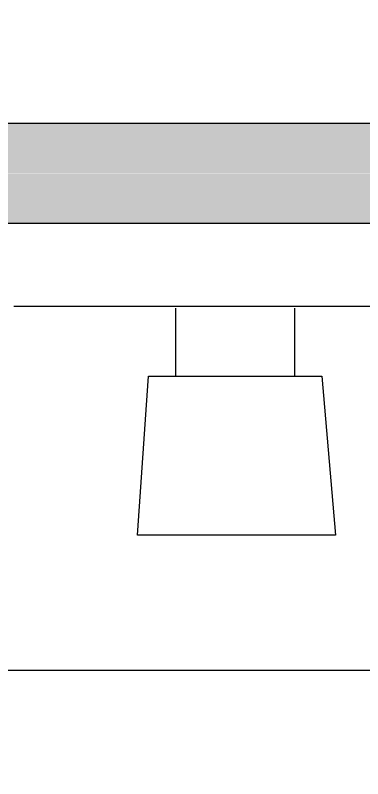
# Model space of a CAD drawing. Header units: metres. Extents: x -0.9 to 62, y -37.3 to 60.
# Drawn here: x 42.032 to 42.1194, y 59.0532 to 59.245 of the extents above; entities that cross this region are included whole.
import ezdxf

# ---------------------------------------------------------------- set-up
doc = ezdxf.new("R2010")
doc.units = ezdxf.units.M
for name, color, linetype, lineweight in [('A-ANNO-DIMS', 7, 'Continuous', 5), ('A-ANNO-DIMS-25', 7, 'Continuous', 5), ('ARQ-PAR', 7, 'Continuous', 5), ('ARQ-SAN', 7, 'Continuous', 5), ('KIRYA - PISO', 7, 'Continuous', 5), ('P-PIPE', 7, 'Continuous', 5)]:
    doc.layers.add(name, color=color, linetype=linetype, lineweight=lineweight)
doc.layers.add('ARQ_1100_BASE_TÉRREO_GARAGEM_dwg', color=7, linetype='Continuous', lineweight=5, true_color=0x767676)
doc.styles.add('Arial_2', font='arial.ttf', dxfattribs={"height": 0.075})
doc.dimstyles.new('Diagonal_-_2_mm_Arial_-_PRETO', dxfattribs={"dimscale": 0.3048, "dimtxt": 0.07651945499677275, "dimasz": 0.2460629921259842, "dimexe": 0.1968503937007874, "dimexo": 0.1230314960629921, "dimgap": 0.04101049868766404, "dimtad": 1, "dimrnd": 0.01, "dimzin": 0, "dimdsep": 46, "dimtxsty": 'Arial_2', "dimblk1": 'OBLIQUE', "dimblk2": 'OBLIQUE', "dimsah": 1, "dimcen": 0.09, "dimdle": 0.1968503937007874, "dimazin": 0, "dimtfac": 1, "dimtdec": 4, "dimtix": 1, "dimtmove": 0, "dimatfit": 3, "dimfxl": 1, "dimtvp": 1, "dimtolj": 1, "dimtzin": 0, "dimarcsym": 2})

# ---------------------------------------------------------------- blocks, each defined once
blk = doc.blocks.new('ARQ_1100_BASE_TÉRREO_GARAGEM_dwg_CHUVEIRO-3723939-TÉRREO - 02')
at = {"layer": 'ARQ-SAN', "color": 253, "true_color": 0xaaaaaa}
for p, q in [((-8578.801965466908, 17789.54456310714), (-8578.819058528354, 17789.54456310714)), ((-8578.801965466908, 17789.51456310714), (-8578.819058528354, 17789.51456310714)), ((-8578.801965466908, 17789.34461977727), (-8578.819058528354, 17789.34461977727)), ((-8578.801965466908, 17789.31461977727), (-8578.819058528354, 17789.31461977727))]:
    blk.add_line(p, q, dxfattribs=at)
at = {"layer": 'ARQ-SAN', "color": 253, "true_color": 0xaaaaaa, "flags": 128}
blk.add_lwpolyline([(-8578.761966632988, 17789.50494461966), (-8578.801965466908, 17789.50774979875), (-8578.801965466908, 17789.55137641554), (-8578.761990889056, 17789.55480466777), (-8578.761990889056, 17789.50494461966)], dxfattribs=at)
blk.add_lwpolyline([(-8578.761990889056, 17789.30437821664), (-8578.761990889056, 17789.35423826475), (-8578.801965466908, 17789.35143308566), (-8578.801965466908, 17789.30780646887)], close=True, dxfattribs=at)
blk = doc.blocks.new('ARQ_1100_BASE_TÉRREO_GARAGEM_dwg-3696053-TÉRREO - 02')
at = {"layer": 'KIRYA - PISO', "true_color": 0xaaaaaa}
h = blk.add_hatch(dxfattribs=at)
h.set_pattern_fill('FP_1', color=253, style=0, pattern_type=2)
h.set_pattern_definition([(0, (-4539.02, -1079.475), (0, 0.635), []), (90, (-4539.02, -1079.475), (-0.635, 3.888253587292846e-17), [])])
h.paths.add_polyline_path([(43.44579323980832, 57.8718293668075), (43.44579323980832, 57.87182997374448), (43.66414794594046, 58.23137506007517)])
h.paths.add_polyline_path([(42.6857971168975, 57.72175018781157), (42.6857971168975, 57.83593547000267), (42.71079531801212, 57.83593586484092), (42.71079531801212, 57.86208237540472), (43.42079269342054, 57.87149790888778), (43.42079387181644, 57.83583189685721), (43.44579289068048, 57.85380648215328), (43.44579323980832, 57.8718293668075), (45.5857972558652, 57.87182936217874), (45.58579725586522, 59.17182936217895), (45.4529894503768, 59.17182936217895), (45.45331691942584, 59.17021936217895), (45.46863023252211, 59.17021936217895), (45.46837577467607, 59.16756393733471), (45.45444148155077, 59.16060698230609), (45.45444148155077, 59.14533216934575), (45.45849749023748, 59.14533216934575), (45.45849749023752, 59.10133216934576), (45.4473572827334, 59.09572279853159), (45.44189725586522, 59.09405110344569), (45.44189725586522, 59.09110433162447), (45.42969725586521, 59.09110433162447), (45.42969725586521, 59.09443688911747), (45.42830650752097, 59.09468347035418), (45.42221526502406, 59.09647204221692), (45.41309702149289, 59.10133216934576), (45.41309702149292, 59.14533216934575), (45.41715303017963, 59.14533216934575), (45.41715303017963, 59.16060698230609), (45.4029642792083, 59.1676909801474), (45.4029642792083, 59.17021936217895), (45.41852373499052, 59.17021936217895), (45.41852373499052, 59.17182936217895), (45.09842334011688, 59.17182936217895), (45.09842334011688, 59.15437269577252), (45.10523646739881, 59.15437262508506), (45.10866430488664, 59.11439801166791), (45.05880592161077, 59.11439801166792), (45.0616098506062, 59.15437307771875), (45.06842315900201, 59.15437307771874), (45.06842334011441, 59.17182936217895), (45.02773052707269, 59.17182936217895), (45.02627591084907, 59.16372018840112), (45.02402169977483, 59.14542979469012), (45.02255800531285, 59.12743656285967), (45.02043023707325, 59.09426731995656), (45.01784447934467, 59.05312923732552), (45.01521492196201, 59.03175207842939), (45.01345999402242, 59.01621765006102), (45.01118226246479, 58.99443251037906), (45.00944196663699, 58.97539461910169), (45.00725521153037, 58.94626797184802), (45.00640714860888, 58.92554537256871), (45.00619550309072, 58.90638741995938), (45.00633814659987, 58.90419343841192), (45.01519523413334, 58.90209948750832), (45.03059980198827, 58.89619781499913), (45.04449262562544, 58.888228360306), (45.05306829339847, 58.88193760491568), (45.05877190248108, 58.87642535516644), (45.07231911755394, 58.86161237674153), (45.07877604552149, 58.85110980438787), (45.08552006855462, 58.83771253098063), (45.09059163889658, 58.82090142011731), (45.09280116871049, 58.80320678797976), (45.09278535328773, 58.78784246892531), (45.09208921672988, 58.78255258508285), (45.09049062235987, 58.77227842072216), (45.08543109701376, 58.75643473243639), (45.07795178179876, 58.74146639544399), (45.06871970481335, 58.7277676985445), (45.05736183859066, 58.71587473148675), (45.04552720683306, 58.70652225592421), (45.02878586642385, 58.69704515474785), (45.01284354236457, 58.69124637484854), (44.9980011122911, 58.68839779455219), (44.98345167516991, 58.68718459660426), (44.96686024376576, 58.68862303248887), (44.95170811619743, 58.69200709924937), (44.93630354834031, 58.69790877176059), (44.92241072470816, 58.70587822645339), (44.91383505692708, 58.71216898185078), (44.90845596592863, 58.71731404032948), (44.89599284103475, 58.73115146338647), (44.89285009658396, 58.73492075575655), (44.88135691189263, 58.75647756197581), (44.87650958025313, 58.77229783593916), (44.87415250314063, 58.78690778363164), (44.87394477993438, 58.80567797536681), (44.8764564714477, 58.82180875085326), (44.88159015145148, 58.83764161612536), (44.88992873859478, 58.85442611468561), (44.89810679795394, 58.86611919801001), (44.90990936437957, 58.87836938859902), (44.92353502118225, 58.88897280502063), (44.92839215224375, 58.89182093487783), (44.93805346980726, 58.89703770193945), (44.95485268180748, 58.90302270477335), (44.96081558364983, 58.90441944918494), (44.95981346297386, 58.94342639823154), (44.95847913459048, 58.96246760643756), (44.95691030582049, 58.98044834398033), (44.95185808171727, 59.03047717755332), (44.94864474929336, 59.05682936218135), (44.94845374811844, 59.05682936218135), (44.94683105278211, 59.08811405530743), (44.94373041229284, 59.13548805562687), (44.94184129503781, 59.15437469952787), (44.94032062491989, 59.1660470820605), (44.93917282326713, 59.17182936217895), (44.89848001022897, 59.17182936217895), (44.89848001022897, 59.15437477021488), (44.90529313753274, 59.15437469952787), (44.90809790162808, 59.11437583650817), (44.85823785376766, 59.11440060987965), (44.86166652074013, 59.15437515215974), (44.86847982913957, 59.15437515215974), (44.86848001023105, 59.17182936217895), (43.70345167516991, 59.17182991563376), (43.70345167516991, 59.16683661034563), (43.69274544040199, 59.16683661034563), (43.69279017326394, 59.1559114965086), (43.69941464872117, 59.1584437208234), (43.70772401438897, 59.15953766956693), (44.03928272252383, 59.15933246174797), (44.04745482827664, 59.15806666095571), (44.05547007277512, 59.15465975145907), (44.0627685171967, 59.1489009578485), (44.06839251141295, 59.1411743277452), (44.07161292230349, 59.13297725184484), (44.07272401438897, 59.12453766956693), (44.07256349570822, 59.07198571935588), (44.0694085568025, 59.05805217915954), (44.06080241868656, 59.04645322097187), (44.05872364971454, 59.04518391202485), (44.05847496167249, 58.74040037988215), (44.05773505536308, 58.73029723912003), (44.05758074242684, 58.71896618045107), (44.05637652890871, 58.6993870533999), (44.05238539861423, 58.6775716800107), (44.04572701039156, 58.6562478911606), (44.0365736618725, 58.63587010139977), (44.02500563752306, 58.6167593997565), (44.01124154429694, 58.59916429127971), (43.99543617537496, 58.58337732140301), (43.97786125654187, 58.56958745800056), (43.95873709367601, 58.55804170123336), (43.93837273967752, 58.5488584996744), (43.91704120974485, 58.54222495346001), (43.89507092286168, 58.53818210806111), (43.87272401438896, 58.53684914159552), (43.84967546660191, 58.53832527038362), (43.82850145607914, 58.54221829926224), (43.80716892930022, 58.54884863906303), (43.7868031952063, 58.55802877955563), (43.76704095976063, 58.57007079849213), (43.74905955722546, 58.58439810771504), (43.73299678974454, 58.60079939661762), (43.71979970422232, 58.61793568371949), (43.70895492951536, 58.63584547924139), (43.69941464872116, 58.65745060283565), (43.69285738174505, 58.67907135657398), (43.689044518344, 58.7009488756468), (43.68775783486314, 58.721817675526), (43.68775714083771, 58.731052274588), (43.68672437906341, 58.74340017228528), (43.68672437906341, 59.04528399866972), (43.68431842538748, 59.04681730539124), (43.67573399374009, 59.05872670031189), (43.67272401438898, 59.07273263973531), (43.67288453306973, 59.12575692999646), (43.67419502300019, 59.1342684834546), (43.67645167517028, 59.13975186065523), (43.67645167517028, 59.15483661034563), (43.67415790993793, 59.15483661034563), (43.67415790993793, 59.16683661034563), (43.66345167516991, 59.16683661034563), (43.66345167516991, 59.17182991563376), (43.60895167516988, 59.17182991563376), (43.60871249497646, 59.15775917827882), (43.60843243480482, 59.15725059503018), (43.60627703156096, 59.15683661034564), (43.59845167516988, 59.15671589194843), (43.59817252587332, 59.09506327601147), (43.59045167516987, 59.09506327601147), (43.59056399315632, 59.09253618832294), (43.59132625616255, 59.09253618832294), (43.59132625616255, 59.09078846594074), (43.60197574150169, 59.09059262791804), (43.60339085904947, 59.08968110733866), (43.60424173867971, 59.08854396095483), (43.60476385299673, 59.08629396095483), (43.60424173867971, 59.08404396095484), (43.60281529583824, 59.08239684663779), (43.60111227835813, 59.08183128770273), (43.59929228762081, 59.08179924351425), (43.59132625616255, 59.08179396095484), (43.59131725435284, 59.08093685795033), (43.59037632746793, 59.0805943885716), (43.59132625616255, 59.0805943885716), (43.59131725435284, 59.0788944117387), (43.58570754215685, 59.07830679472195), (43.57663208798621, 59.07875376680028), (43.57557709417736, 59.07904513785302), (43.57583530951376, 59.0805943885716), (43.57580106357612, 59.08085861614659), (43.57557709417736, 59.08094013434113), (43.57557709417736, 59.08180221902844), (43.55295167516987, 59.08202609806514), (43.55295167516987, 59.09079396095483), (43.57560110532246, 59.09079396095483), (43.57580106357612, 59.09253618832294), (43.57645167516987, 59.09253618832294), (43.57645167516987, 59.09506327601147), (43.56845167516988, 59.09506327601147), (43.56826775270703, 59.12293958054203), (43.52240668086646, 59.13766599514592), (43.52213263141466, 59.13167796402995), (43.52116848933775, 59.1308391693963), (43.52079171582827, 59.13072581197396), (43.5174516751699, 59.13072579137222), (43.5174516751699, 59.11444764201518), (43.516686589541, 59.11297050008302), (43.51491344723218, 59.11175816807274), (43.51161481659133, 59.11060612448792), (43.50806910064271, 59.10996333029625), (43.50547374952767, 59.10975040958071), (43.50292993899942, 59.10968285264373), (43.49683421798434, 59.11024667355291), (43.49409317746967, 59.11091983532744), (43.49198990310762, 59.11175816807274), (43.49066772957013, 59.11259813080828), (43.48990264394123, 59.11327606983362), (43.4894516751699, 59.11444764201518), (43.4894516751699, 59.13072579137221), (43.48573487089295, 59.13083917007319), (43.48477068539289, 59.13167796402995), (43.48449666947333, 59.13304788643376), (43.48469473173753, 59.17070437782392), (43.4849330065084, 59.17108358994941), (43.48648276776078, 59.17182991563376), (43.02090213862402, 59.17182966319241), (43.01986092858765, 59.16158942760951), (43.01950316867745, 59.15694173443497), (43.01837286158103, 59.15529080399578), (43.01759265494751, 59.15511306614942), (43.01735763583077, 59.15487094423518), (43.0053812095859, 59.15487094423518), (43.0053812095859, 59.12161831597499), (43.16068016089109, 59.12144730579141), (43.1686080459935, 59.12013266996092), (43.1691899747747, 59.1198916271674), (43.18151733418839, 59.11972875557343), (43.1822855350625, 59.11896055481955), (43.18244840859262, 59.11824695933116), (43.18244840859262, 59.11163825652783), (43.18704671220166, 59.10564563059251), (43.19023806823814, 59.09794101556686), (43.19132658035085, 59.08967294521004), (43.19115620948229, 58.81327101628957), (43.18995091600685, 58.805603794347), (43.18704671220166, 58.7985924261326), (43.18244840859262, 58.79227175561187), (43.18222806463891, 58.75112389846522), (43.18162607376229, 58.75052190758859), (43.18080373893195, 58.75030156363488), (42.81378899447071, 58.75046443710083), (42.81302079376722, 58.75123263777714), (42.8128579202758, 58.75194623315186), (42.8128579202758, 58.78266794441664), (42.80399722706631, 58.78410538676421), (42.79725137809142, 58.78689960889933), (42.79019329383884, 58.79255232451582), (42.78555856085814, 58.7985924261326), (42.78236720482165, 58.80629704115825), (42.78127869270895, 58.81456511151507), (42.78144986878227, 59.09097315657296), (42.78276984705575, 59.09891307990921), (42.78555856085814, 59.10564563059251), (42.79063527517849, 59.11226173350546), (42.79725137809142, 59.1173384478258), (42.8049645256821, 59.12053092719579), (42.81448883096351, 59.12161831597499), (42.96728120958591, 59.12161831597499), (42.96726097248347, 59.15487094423518), (42.95508648558693, 59.15514397064), (42.95502359026522, 59.1552466219077), (42.95423371029447, 59.15528519140577), (42.95310100271037, 59.15769843694437), (42.95176028054778, 59.17182961535882), (42.5857972558652, 59.17182936217894), (42.58579725586883, 57.72175086703355)])
h.paths.add_polyline_path([(42.6857971168975, 57.8359374968211), (42.6857971168975, 57.83593824683958), (42.7086934951343, 57.86208236435876)])
h.paths.add_polyline_path([(42.71078959110677, 57.87175093675394), (42.71078959110679, 58.57160093152432), (42.75076982305325, 58.57160093152432), (42.75076982302112, 57.87175207419257), (42.71079448506867, 57.87175093675394)])
h.paths.add_polyline_path([(42.83591864234501, 58.7734008200651), (43.15964368438204, 58.7734008670903), (43.15935434984243, 58.78261974075013), (42.83590645263517, 58.78261974075013)])
h.paths.add_polyline_path([(43.56845167516988, 59.13529823783061), (43.56845167516988, 59.15683661034564), (43.55887403779111, 59.15712267069915), (43.55826605980943, 59.15757761868509), (43.5579516751699, 59.15833661034564), (43.5579516751699, 59.17182991563376), (43.52042058257903, 59.17182991563376), (43.52220861860226, 59.17070437782393), (43.52240668086646, 59.16983661034569), (43.52240668086646, 59.14988455118092), (43.5518377086369, 59.14063231827587), (43.56347892334517, 59.13685193205465), (43.56732281101075, 59.13568823300106)])
h.paths.add_polyline_path([(43.4975765891872, 59.15938681098223), (43.49761792936481, 59.15948886027854), (43.4975765891872, 59.15940503074744)])
h.paths.add_polyline_path([(43.49773640218259, 59.15945862911473), (43.49796728458632, 59.15987842723131), (43.49787694787793, 59.15977396898786), (43.49774168526856, 59.15947048268064)])
h.paths.add_polyline_path([(43.49926875623937, 59.16007588619076), (43.49900869632619, 59.16013771099508), (43.49925167821672, 59.16007881613971)])
at = {"layer": 'ARQ-PAR', "color": 253, "true_color": 0xaaaaaa}
blk.add_line((45.41861889853838, 59.17182936217895), (45.02773052707269, 59.17182936217895), dxfattribs=at)
at = {"extrusion": (0, 0, -1), "zscale": -1, "rotation": 270.0005944522217}
blk.add_blockref('ARQ_1100_BASE_TÉRREO_GARAGEM_dwg_CHUVEIRO-3723939-TÉRREO - 02', (-17834.32403563436, -8519.83215909054), dxfattribs=at)
blk = doc.blocks.new('DIMBLOCK22-TÉRREO - 02')
at = {"layer": 'A-ANNO-DIMS-25'}
for p, q in [((41.9873768680882, 59.46270634227143), (41.9873768680882, 59.52270634227143)), ((42.43972244878351, 59.46270634227143), (42.43972244878351, 59.52270634227143)), ((41.98737686808821, 59.46270634227143), (42.49972244878351, 59.46270634227143)), ((41.9873768680882, 59.46270634227143), (41.9873768680882, 59.20932936218128)), ((42.43972244878351, 59.46270634227143), (42.43972244878351, 59.24282936217901))]:
    blk.add_line(p, q, dxfattribs=at)
at = {"layer": 'A-ANNO-DIMS-25', "lineweight": 20}
for p, q in [((41.98737686808821, 59.46270634227143), (42.02487686808821, 59.50020634227143)), ((42.43972244878351, 59.46270634227143), (42.47722244878351, 59.50020634227143)), ((41.98737686808821, 59.46270634227143), (41.94987686808821, 59.42520634227143)), ((42.43972244878351, 59.46270634227143), (42.40222244878351, 59.42520634227143))]:
    blk.add_line(p, q, dxfattribs=at)
at = {"layer": 'A-ANNO-DIMS-25', "color": 0, "insert": (42.1123085333632, 59.57257356757817), "char_height": 0.07499999999999998, "width": 0.2429787001743676, "attachment_point": 1, "line_spacing_factor": 0.9417779076525878, "style": 'Arial_2'}
blk.add_mtext('0,45', dxfattribs=at)
blk = doc.blocks.new('_Oblique')
at = {"color": 0, "linetype": 'ByBlock', "lineweight": -2}
blk.add_line((-0.5, -0.5), (0.5, 0.5), dxfattribs=at)

msp = doc.modelspace()

# ---------------------------------------------------------------- hatches: boundary and pattern name
at = {"layer": 'P-PIPE', "true_color": 0x00ffff}
for points in [[(42.37233244878357, 59.20532936217894), (42.37233244878357, 59.21782936217895), (42.01937686808825, 59.21777776671023), (42.01937686808825, 59.20532936217894), (42.35722450038076, 59.20532936217894)], [(42.04004114117011, 59.19282936217894), (42.37233244878357, 59.19288095764765), (42.37233244878357, 59.20532936217894), (42.01937686808825, 59.20519561821581), (42.01937686808825, 59.19282936217895), (42.03130739701955, 59.19282936217895)]]:
    msp.add_hatch(color=4, dxfattribs=at).paths.add_polyline_path(points)

# ---------------------------------------------------------------- linework, layer by layer
at = {"layer": 'P-PIPE'}
for p, q in [((42.37233244878357, 59.21782936217895), (42.01937686808825, 59.21782936217893)), ((42.01937686808825, 59.19282936217894), (42.37233244878357, 59.19282936217895))]:
    msp.add_line(p, q, dxfattribs=at)

# ---------------------------------------------------------------- block references
at = {"layer": 'ARQ_1100_BASE_TÉRREO_GARAGEM_dwg', "color": 253, "true_color": 0xaaaaaa}
msp.add_blockref('ARQ_1100_BASE_TÉRREO_GARAGEM_dwg-3696053-TÉRREO - 02', (-2.996074807081639, 0), dxfattribs=at)

# ---------------------------------------------------------------- dimensions: what is measured, and where the dimension line sits
at = {"layer": 'A-ANNO-DIMS'}
dim = msp.add_linear_dim(base=(42.43972244878351, 59.46270634227143), p1=(41.9873768680882, 59.17182936218128), p2=(42.43972244878351, 59.20532936217901), dimstyle='Diagonal_-_2_mm_Arial_-_PRETO', override={"dimpost": '<>', "dimfxl": 0.4535843630179834}, dxfattribs=at)
dim.commit()
dim.dimension.update_dxf_attribs({"geometry": 'DIMBLOCK22-TÉRREO - 02', "text_midpoint": (42.21354965843585, 59.51349931657345)})

doc.saveas('drawing.dxf')
